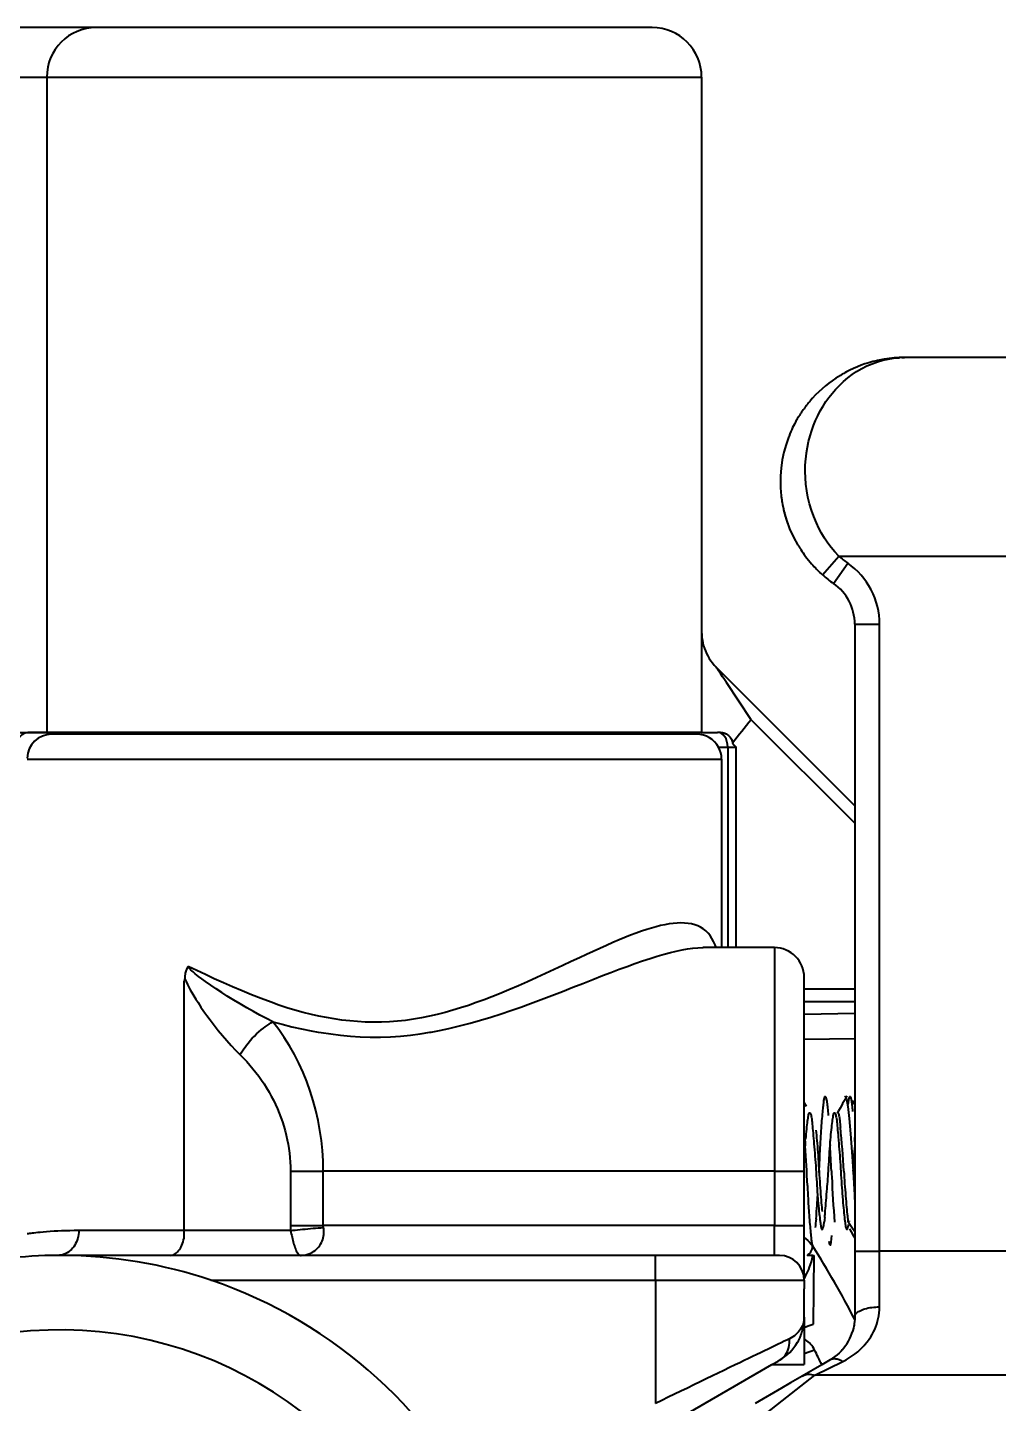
# Model space of a CAD drawing. Header units: millimetres. Extents: x 15 to 415, y 5 to 292.
# Drawn here: x 140.56 to 145.46, y 232.49 to 239.42 of the extents above; entities that cross this region are included whole.
import ezdxf

# ---------------------------------------------------------------- set-up
doc = ezdxf.new("R2010")
doc.units = ezdxf.units.MM
doc.layers.add('Geometries', color=7, linetype='Continuous')

msp = doc.modelspace()

# ---------------------------------------------------------------- linework, layer by layer
at = {"layer": 'Geometries', "linetype": 'Continuous', "lineweight": 40}
for p, q in [((140.9103, 239.4243), (140.1603, 239.4243)), ((143.7103, 239.4243), (140.9103, 239.4243)), ((140.1603, 239.1743), (140.6603, 239.1743)), ((140.6603, 239.1743), (140.6603, 235.8744)), ((140.6603, 239.1743), (143.9603, 239.1743)), ((143.9603, 239.1743), (143.9603, 236.3776)), ((144.8474, 237.7473), (144.8411, 237.7459)), ((144.9694, 237.7618), (144.9576, 237.7613)), ((144.9694, 237.7618), (144.9812, 237.762)), ((144.9812, 237.762), (144.9817, 237.762)), ((144.9817, 237.762), (144.9822, 237.762)), ((145.7319, 237.762), (144.9822, 237.762)), ((144.6765, 237.6823), (144.6687, 237.6779)), ((144.4054, 237.3783), (144.4007, 237.3668)), ((144.3676, 237.0217), (144.3721, 236.9999)), ((144.5685, 236.6682), (144.6512, 236.762)), ((144.6512, 236.762), (145.7319, 236.762)), ((144.5686, 236.6683), (144.5685, 236.6682)), ((144.6247, 236.6241), (144.6962, 236.7266)), ((144.7319, 236.4189), (144.8569, 236.4189)), ((144.7319, 236.4189), (144.7319, 235.5048)), ((144.8569, 233.8051), (144.8569, 236.4189)), ((143.9603, 236.3776), (143.9603, 235.8744)), ((144.7319, 235.5048), (144.0335, 236.2031)), ((144.2103, 235.938), (144.0853, 236.1255)), ((144.2103, 235.938), (144.7319, 235.4164)), ((140.4504, 235.8744), (140.5728, 235.8744)), ((141.3421, 235.874), (140.5656, 235.874)), ((140.5656, 235.874), (141.3421, 235.874)), ((140.5728, 235.8744), (140.6603, 235.8744)), ((141.3421, 235.8744), (140.6603, 235.8744)), ((141.3421, 235.8649), (140.6859, 235.8649)), ((141.8734, 235.8744), (141.3421, 235.8744)), ((141.3421, 235.8744), (141.3421, 235.874)), ((141.3421, 235.874), (141.3421, 235.8649)), ((141.8734, 235.8649), (141.3421, 235.8649)), ((141.8734, 235.8744), (141.8734, 235.874)), ((142.7484, 235.8744), (141.8734, 235.8744)), ((141.8734, 235.8649), (141.8734, 235.874)), ((142.7484, 235.8649), (141.8734, 235.8649)), ((143.2796, 235.8744), (142.7484, 235.8744)), ((142.7484, 235.8649), (142.7484, 235.8744)), ((143.2796, 235.8649), (142.7484, 235.8649)), ((143.2853, 235.8744), (143.2796, 235.8744)), ((143.2796, 235.8649), (143.2796, 235.8744)), ((143.2853, 235.8649), (143.2796, 235.8649)), ((143.2853, 235.8744), (143.2853, 235.8649)), ((143.5335, 235.8744), (143.2853, 235.8744)), ((143.5335, 235.8649), (143.2853, 235.8649)), ((143.5335, 235.8744), (143.5335, 235.8649)), ((143.5353, 235.8744), (143.5335, 235.8744)), ((143.5452, 235.8649), (143.5335, 235.8649)), ((143.5356, 235.8744), (143.5353, 235.8744)), ((143.5353, 235.8744), (143.5362, 235.8738)), ((143.536, 235.8744), (143.5356, 235.8744)), ((143.5546, 235.8744), (143.536, 235.8744)), ((143.5362, 235.8738), (143.537, 235.8729)), ((143.5362, 235.8738), (143.5367, 235.8735)), ((143.5364, 235.8737), (143.5374, 235.873)), ((143.5367, 235.8735), (143.5388, 235.872)), ((143.5451, 235.8649), (143.537, 235.8729)), ((143.5388, 235.872), (143.5391, 235.8718)), ((143.5457, 235.8649), (143.5452, 235.8649)), ((143.5469, 235.8649), (143.5457, 235.8649)), ((143.5656, 235.8649), (143.5469, 235.8649)), ((143.626, 235.8744), (143.5546, 235.8744)), ((143.6455, 235.8649), (143.5656, 235.8649)), ((143.9603, 235.8744), (143.626, 235.8744)), ((143.9359, 235.8649), (143.6455, 235.8649)), ((143.9603, 235.8744), (144.0407, 235.8744)), ((144.0407, 235.8744), (144.041, 235.8744)), ((144.0548, 235.8744), (144.041, 235.8744)), ((144.0458, 235.7994), (144.0919, 235.7994)), ((144.0919, 235.7994), (144.1345, 235.7994)), ((144.0919, 235.7994), (144.0919, 234.7899)), ((144.1345, 234.7899), (144.1345, 235.7994)), ((140.5609, 235.7399), (144.0609, 235.7399)), ((144.0609, 235.7399), (144.0609, 234.7899)), ((144.7319, 235.5048), (144.7319, 235.4164)), ((144.7319, 235.4164), (144.7319, 234.5812)), ((144.0335, 234.7899), (143.9674, 234.7899)), ((144.0609, 234.7899), (144.0335, 234.7899)), ((144.0919, 234.7899), (144.0609, 234.7899)), ((144.1345, 234.7899), (144.0919, 234.7899)), ((144.3272, 234.7899), (144.1345, 234.7899)), ((144.3272, 234.7899), (144.3272, 233.6649)), ((141.3522, 233.3649), (141.3522, 234.6228)), ((141.3557, 234.6214), (141.3522, 234.6228)), ((141.3557, 234.6214), (141.3557, 234.6337)), ((144.4772, 234.5812), (144.4772, 234.6399)), ((144.7319, 234.5812), (144.4772, 234.5812)), ((144.4772, 234.5187), (144.4772, 234.5812)), ((144.4772, 234.5187), (144.7319, 234.5187)), ((144.4772, 234.4533), (144.4772, 234.5187)), ((144.7319, 234.5812), (144.7319, 234.5187)), ((144.7319, 234.5187), (144.7319, 234.4577)), ((144.7319, 234.4577), (144.4772, 234.4533)), ((144.4772, 234.3283), (144.4772, 234.4533)), ((144.7319, 234.4577), (144.7319, 234.3327)), ((144.4772, 234.3283), (144.7319, 234.3327)), ((144.4772, 233.722), (144.4772, 234.3283)), ((144.7319, 234.3327), (144.7319, 234.0005)), ((144.6929, 234.0424), (144.6874, 234.0329)), ((144.4773, 234.0081), (144.4873, 233.9909)), ((144.7319, 234.0005), (144.7213, 234.0187)), ((144.7319, 234.0005), (144.7319, 233.5551)), ((144.5658, 233.909), (144.5665, 233.9173)), ((144.6457, 233.9587), (144.6463, 233.9586)), ((144.6477, 233.8462), (144.6487, 233.8331)), ((144.6487, 233.8331), (144.6495, 233.8234)), ((144.8569, 233.5145), (144.8569, 233.8051)), ((144.4772, 233.6649), (144.4772, 233.722)), ((141.8882, 233.6649), (141.8882, 233.3899)), ((141.8882, 233.6649), (141.9653, 233.6649)), ((141.9653, 233.6649), (142.0537, 233.6649)), ((144.3272, 233.6649), (142.0537, 233.6649)), ((142.0537, 233.3899), (142.0537, 233.6649)), ((144.3272, 233.6649), (144.3272, 233.3899)), ((144.3272, 233.6649), (144.4333, 233.6649)), ((144.4333, 233.6649), (144.4772, 233.6649)), ((144.4772, 233.3899), (144.4772, 233.6649)), ((144.7238, 233.6649), (144.7243, 233.6537)), ((144.7319, 233.5551), (144.7319, 233.4149)), ((144.8569, 233.262), (144.8569, 233.5145)), ((144.5041, 233.4133), (144.5041, 233.4127)), ((144.5369, 233.413), (144.5373, 233.4195)), ((144.5376, 233.4248), (144.5373, 233.4195)), ((144.5527, 233.4514), (144.5533, 233.4459)), ((144.579, 233.4161), (144.5786, 233.4127)), ((144.5796, 233.4215), (144.579, 233.4161)), ((144.5806, 233.431), (144.5796, 233.4215)), ((144.7211, 233.3753), (144.6977, 233.4104)), ((144.7035, 233.4147), (144.7029, 233.4104)), ((144.7319, 233.4149), (144.7319, 233.262)), ((141.3522, 233.3649), (140.8215, 233.3649)), ((141.8891, 233.3649), (141.3522, 233.3649)), ((141.3522, 233.3271), (141.3522, 233.3649)), ((141.8882, 233.3899), (141.9653, 233.3899)), ((141.9653, 233.3899), (142.0537, 233.3899)), ((144.3272, 233.3899), (142.0537, 233.3899)), ((144.3272, 233.2399), (144.3272, 233.3899)), ((144.3272, 233.3899), (144.4772, 233.3899)), ((144.4772, 233.3191), (144.4772, 233.3899)), ((144.7319, 233.3592), (144.7211, 233.3753)), ((144.4772, 233.1495), (144.4772, 233.3191)), ((141.2797, 233.2399), (140.739, 233.2399)), ((141.9402, 233.2399), (141.2797, 233.2399)), ((141.9391, 233.2399), (141.9402, 233.2399)), ((143.7272, 233.2399), (141.9402, 233.2399)), ((141.9402, 233.2399), (141.9428, 233.2399)), ((143.7272, 233.1149), (143.7272, 233.2399)), ((144.3272, 233.2399), (143.7272, 233.2399)), ((144.3522, 233.2399), (144.3272, 233.2399)), ((144.4923, 233.2399), (144.4925, 233.24)), ((144.5207, 233.2399), (144.4923, 233.2399)), ((144.5208, 233.2399), (144.5273, 233.2399)), ((144.7319, 233.262), (144.8569, 233.262)), ((144.7319, 233.262), (144.7319, 232.9304)), ((145.7319, 233.262), (144.8569, 233.262)), ((144.8569, 232.9806), (144.8569, 233.262)), ((144.4772, 233.1149), (144.4772, 233.1495)), ((141.4876, 233.1149), (143.7272, 233.1149)), ((143.7272, 233.1149), (143.7272, 232.4941)), ((143.7272, 233.1149), (144.4772, 233.1149)), ((144.4772, 233.1149), (144.4772, 233.0819)), ((144.4772, 233.0819), (144.4772, 233.0708)), ((144.4772, 232.9281), (144.4772, 233.0708)), ((144.4772, 232.9281), (144.4772, 232.9264)), ((144.4772, 232.9281), (144.4772, 232.928)), ((144.4772, 232.928), (144.4772, 232.878)), ((144.4673, 232.8584), (144.4677, 232.86)), ((144.4673, 232.8581), (144.4674, 232.8586)), ((144.4717, 232.8762), (144.4712, 232.8739)), ((144.4772, 232.8779), (144.4717, 232.8761)), ((144.4717, 232.8761), (144.4717, 232.8761)), ((144.4772, 232.878), (144.4772, 232.8779)), ((144.4772, 232.8779), (144.4772, 232.8194)), ((144.4772, 232.8194), (144.4772, 232.746)), ((144.4772, 232.746), (144.5295, 232.7637)), ((144.4772, 232.746), (144.4772, 232.6899)), ((144.6689, 232.7642), (144.6685, 232.7638)), ((143.7898, 232.3859), (144.3145, 232.6898)), ((144.3145, 232.6898), (144.3147, 232.6899)), ((144.3147, 232.6899), (144.3456, 232.7078)), ((144.3147, 232.6899), (144.4772, 232.6899)), ((144.3456, 232.7078), (144.3525, 232.7118)), ((144.5654, 232.6896), (144.4675, 232.6322)), ((144.5307, 232.6361), (144.6715, 232.7061)), ((144.6083, 232.7147), (144.5654, 232.6896)), ((143.9585, 232.1891), (144.5307, 232.6361)), ((144.4084, 232.5976), (144.3629, 232.5709)), ((144.4675, 232.6322), (144.4084, 232.5976)), ((145.7319, 232.6361), (144.5307, 232.6361)), ((144.3629, 232.5709), (144.2302, 232.4932))]:
    msp.add_line(p, q, dxfattribs=at)
at = {"layer": 'Geometries', "linetype": 'Continuous', "lineweight": 40, "flags": 128}
for points in [[(144.6442, 237.6119), (144.6542, 237.6221), (144.6752, 237.6418), (144.6967, 237.6599), (144.7187, 237.6764), (144.7412, 237.6914), (144.7669, 237.7065), (144.7931, 237.7197), (144.8197, 237.7311), (144.8467, 237.7407), (144.8739, 237.7485), (144.9007, 237.7544), (144.9277, 237.7586), (144.9547, 237.7611), (144.9576, 237.7613)], [(144.8474, 237.7472), (144.8435, 237.7464), (144.8413, 237.7459)], [(144.9319, 237.76), (144.9309, 237.7599), (144.9054, 237.7573), (144.88, 237.7536), (144.8547, 237.7489), (144.8474, 237.7473)], [(144.9816, 237.762), (144.9563, 237.7615), (144.9319, 237.76)], [(144.9517, 237.7612), (144.9486, 237.7611), (144.9427, 237.7607), (144.9374, 237.7604), (144.9325, 237.76), (144.9319, 237.76)], [(144.6687, 237.6779), (144.6592, 237.6722), (144.6362, 237.6577), (144.6184, 237.6454), (144.601, 237.6325), (144.5917, 237.6252)], [(144.6895, 237.6893), (144.6826, 237.6856), (144.6765, 237.6823)], [(144.5917, 237.6252), (144.5838, 237.6188), (144.567, 237.6044), (144.5505, 237.5892), (144.5346, 237.5735), (144.5192, 237.5572), (144.5095, 237.5462)], [(144.5452, 237.4691), (144.5581, 237.494), (144.5719, 237.5177), (144.5865, 237.5403), (144.6017, 237.5616), (144.6176, 237.5818), (144.634, 237.6008), (144.6442, 237.6119)], [(144.5097, 237.5465), (144.5093, 237.546), (144.5085, 237.5452), (144.5076, 237.5441), (144.506, 237.5422), (144.5039, 237.5398), (144.5014, 237.5368), (144.4985, 237.5334), (144.4953, 237.5293), (144.4924, 237.5258), (144.4893, 237.5219), (144.4864, 237.5181), (144.4835, 237.5144), (144.4807, 237.5107), (144.4761, 237.5045), (144.4718, 237.4985), (144.4679, 237.4929), (144.4643, 237.4877), (144.461, 237.4828), (144.4588, 237.4795), (144.4567, 237.4764), (144.4549, 237.4735), (144.4529, 237.4704), (144.4507, 237.4668), (144.4481, 237.4628), (144.4454, 237.4582), (144.4423, 237.453), (144.439, 237.4474), (144.4354, 237.441), (144.4316, 237.434), (144.4276, 237.4263), (144.4233, 237.4181), (144.4189, 237.4091), (144.4145, 237.3996), (144.4099, 237.3894), (144.4052, 237.3785)], [(144.4862, 237.2632), (144.4885, 237.2816), (144.4934, 237.3113), (144.4995, 237.34), (144.5066, 237.3678), (144.5149, 237.3947), (144.5241, 237.4205), (144.5342, 237.4453), (144.5452, 237.4691)], [(144.4007, 237.3668), (144.3995, 237.3637), (144.3922, 237.3442), (144.3856, 237.3241)], [(144.3856, 237.3241), (144.3749, 237.2859), (144.3665, 237.2462), (144.3606, 237.2052), (144.3576, 237.1665)], [(144.504, 237.0246), (144.5038, 237.0254), (144.4958, 237.0582), (144.4897, 237.0909), (144.4854, 237.1236), (144.4829, 237.1561), (144.4821, 237.1883), (144.4828, 237.22), (144.485, 237.2511), (144.4862, 237.2632)], [(144.358, 237.1683), (144.3578, 237.1648), (144.3576, 237.1606), (144.3575, 237.1557), (144.3573, 237.1511)], [(144.3606, 237.0703), (144.3608, 237.0684), (144.3618, 237.0604), (144.3624, 237.0555), (144.363, 237.051), (144.3636, 237.0469), (144.364, 237.044), (144.3644, 237.0414), (144.3648, 237.039), (144.3651, 237.0368)], [(144.3648, 237.0377), (144.3657, 237.0323), (144.3676, 237.0217)], [(144.6512, 236.762), (144.6318, 236.7827), (144.6135, 236.8046), (144.5962, 236.8277), (144.58, 236.8519), (144.5649, 236.8769), (144.551, 236.9027), (144.5383, 236.9292), (144.525, 236.9608), (144.5135, 236.9929), (144.504, 237.0246)], [(144.3721, 236.9999), (144.3749, 236.988), (144.3875, 236.9436), (144.4037, 236.8997), (144.4233, 236.8566), (144.4453, 236.8165)], [(144.3724, 236.9999), (144.3735, 236.9951), (144.3753, 236.988), (144.3772, 236.9804), (144.3794, 236.9723), (144.3818, 236.9639), (144.3844, 236.9551), (144.387, 236.947), (144.3895, 236.9397), (144.3917, 236.9332), (144.3933, 236.9288), (144.3947, 236.9249), (144.3954, 236.9231), (144.3961, 236.9212), (144.3968, 236.9192), (144.3975, 236.9172)], [(144.4462, 236.8171), (144.4464, 236.8167), (144.4468, 236.8162), (144.4473, 236.8154), (144.4479, 236.8144), (144.4487, 236.8132), (144.4495, 236.8118), (144.4512, 236.8091), (144.4532, 236.8058), (144.4554, 236.8023), (144.4578, 236.7986), (144.4603, 236.7948), (144.4656, 236.7866), (144.4716, 236.7778), (144.4776, 236.7695), (144.4841, 236.7606), (144.4912, 236.7512), (144.4989, 236.7414), (144.5064, 236.7323), (144.5137, 236.7237), (144.5199, 236.7167)], [(144.5199, 236.7167), (144.5206, 236.7159), (144.5272, 236.7087), (144.5334, 236.7022), (144.5392, 236.6962), (144.54, 236.6953)], [(144.54, 236.6953), (144.5445, 236.6908), (144.5494, 236.686), (144.5539, 236.6818), (144.5571, 236.6787), (144.5578, 236.6781)], [(144.5525, 236.6828), (144.554, 236.6815), (144.5557, 236.68), (144.5575, 236.6784), (144.5578, 236.6781)], [(144.5578, 236.6781), (144.5605, 236.6755), (144.564, 236.6722), (144.5678, 236.6689)], [(143.9603, 236.3799), (143.9607, 236.3659), (143.9619, 236.3519), (143.9638, 236.338), (143.9666, 236.3243), (143.9701, 236.3107), (143.9743, 236.2973), (143.9793, 236.2842)], [(143.9793, 236.2842), (143.9851, 236.2714), (143.9915, 236.259), (143.9986, 236.2469), (144.0064, 236.2352), (144.0149, 236.224), (144.0239, 236.2133), (144.0335, 236.2031)], [(144.0853, 236.1255), (144.0785, 236.1357), (144.0721, 236.1453), (144.0661, 236.1542), (144.0606, 236.1625), (144.0556, 236.17), (144.051, 236.1769), (144.047, 236.1829), (144.0439, 236.1876), (144.0412, 236.1917), (144.0388, 236.1952), (144.0369, 236.198), (144.0355, 236.2003), (144.0344, 236.2018), (144.0338, 236.2028), (144.0335, 236.2031)], [(143.5353, 235.8744), (143.541, 235.8741), (143.5467, 235.8731), (143.5523, 235.8715), (143.5578, 235.8693), (143.563, 235.8666), (143.5655, 235.865)], [(143.5373, 235.873), (143.5397, 235.8706), (143.5439, 235.8665), (143.5457, 235.8648)], [(143.5374, 235.873), (143.5383, 235.8724), (143.5388, 235.8719)], [(143.5388, 235.8719), (143.5391, 235.8717), (143.5393, 235.8715)], [(143.5391, 235.8718), (143.5401, 235.871), (143.5445, 235.8672), (143.5468, 235.8649)], [(143.626, 235.8744), (143.6299, 235.874), (143.6338, 235.873), (143.6376, 235.8712), (143.6413, 235.8687), (143.6448, 235.8655), (143.6454, 235.8649)], [(144.0548, 235.8744), (144.0604, 235.8741), (144.066, 235.8732), (144.0714, 235.8717), (144.0768, 235.8698), (144.0837, 235.8664), (144.0903, 235.8624), (144.0963, 235.8577), (144.1005, 235.8538), (144.1044, 235.8496), (144.1077, 235.8451), (144.1106, 235.8404), (144.1128, 235.8355), (144.1144, 235.8304), (144.1152, 235.8253), (144.1152, 235.8201)], [(144.1152, 235.8201), (144.1247, 235.8102), (144.1339, 235.8), (144.1345, 235.7994)], [(144.0336, 234.79), (144.0285, 234.8038), (144.0208, 234.8209), (144.0123, 234.8367), (144.0028, 234.8509), (143.9924, 234.8636), (143.981, 234.8748), (143.9686, 234.8845), (143.9553, 234.8928), (143.941, 234.8997), (143.9258, 234.9052), (143.9097, 234.9094), (143.8926, 234.9123), (143.8747, 234.914), (143.8558, 234.9144), (143.8362, 234.9137), (143.8165, 234.912), (143.7961, 234.9092), (143.775, 234.9055), (143.7532, 234.9008), (143.7308, 234.8952), (143.7078, 234.8888), (143.6842, 234.8815), (143.6575, 234.8726), (143.6302, 234.8629), (143.6021, 234.8523), (143.5735, 234.841), (143.5442, 234.8289), (143.5125, 234.8155), (143.4801, 234.8013), (143.4471, 234.7865), (143.4135, 234.7713), (143.3793, 234.7555), (143.3446, 234.7394), (143.3031, 234.7199), (143.2608, 234.7001), (143.2178, 234.68), (143.1742, 234.6597), (143.129, 234.6391), (143.0832, 234.6184), (143.0367, 234.598), (142.9895, 234.5777), (142.9415, 234.5579), (142.9031, 234.5426), (142.8643, 234.5277), (142.8249, 234.5133), (142.785, 234.4994), (142.7447, 234.4863), (142.7062, 234.4745), (142.6673, 234.4636), (142.6281, 234.4535), (142.5885, 234.4444), (142.5488, 234.4363), (142.5087, 234.4293), (142.4685, 234.4236), (142.428, 234.4192), (142.3874, 234.4162), (142.3467, 234.4146), (142.3059, 234.4143), (142.265, 234.4154), (142.2258, 234.4177), (142.1867, 234.4211), (142.1477, 234.4255), (142.1088, 234.4311), (142.0701, 234.4376), (142.0317, 234.4451), (141.9936, 234.4536), (141.9521, 234.4639), (141.911, 234.4753), (141.8705, 234.4876), (141.8304, 234.5007), (141.7909, 234.5147), (141.7414, 234.5333), (141.6925, 234.5526), (141.6444, 234.5725), (141.5969, 234.5928), (141.5501, 234.6133), (141.5047, 234.6336), (141.4601, 234.654), (141.4162, 234.6743), (141.373, 234.6945)], [(142.5966, 234.3648), (142.6388, 234.3727), (142.6867, 234.3829), (142.7406, 234.3956), (142.7939, 234.4095), (142.8465, 234.4244), (142.8984, 234.4402), (142.9494, 234.4566), (142.9995, 234.4735), (143.0489, 234.4908), (143.0974, 234.5084), (143.152, 234.5288), (143.2058, 234.5493), (143.2586, 234.5698), (143.3106, 234.5901), (143.3616, 234.6102), (143.4116, 234.6299), (143.4607, 234.649), (143.5028, 234.6653), (143.5441, 234.6809), (143.5845, 234.6958), (143.6241, 234.71), (143.6627, 234.7233), (143.7002, 234.7357), (143.7367, 234.747), (143.7721, 234.7572), (143.8029, 234.7654), (143.8326, 234.7725), (143.8614, 234.7784), (143.8891, 234.7833), (143.9157, 234.7868), (143.9408, 234.789), (143.9648, 234.7899), (143.9675, 234.7899)], [(141.373, 234.6945), (141.3703, 234.6915), (141.3678, 234.6881), (141.3657, 234.6845), (141.3638, 234.6807), (141.3622, 234.6765), (141.3606, 234.672), (141.3593, 234.6669), (141.3581, 234.6612), (141.3571, 234.655), (141.3563, 234.6483), (141.3559, 234.6411), (141.3557, 234.6337)], [(141.7999, 234.4167), (141.7672, 234.4332), (141.7344, 234.4505), (141.7014, 234.4684), (141.6685, 234.4871), (141.6356, 234.5064), (141.6028, 234.5262), (141.5702, 234.5464), (141.5419, 234.5645), (141.5139, 234.5829), (141.4863, 234.6015), (141.4595, 234.6201), (141.4422, 234.6327), (141.4253, 234.6453), (141.4089, 234.6581), (141.4029, 234.6629), (141.3973, 234.6677), (141.3919, 234.6724), (141.387, 234.677), (141.3826, 234.6816), (141.3787, 234.686), (141.3755, 234.6903), (141.373, 234.6945)], [(141.3557, 234.6337), (141.3622, 234.6191), (141.3691, 234.6048), (141.3763, 234.5909), (141.3836, 234.5773), (141.3912, 234.5639), (141.4014, 234.5467), (141.4119, 234.5298), (141.4227, 234.513), (141.4374, 234.491), (141.4525, 234.4692), (141.4677, 234.4478), (141.4833, 234.4266), (141.5038, 234.3996), (141.5247, 234.3732), (141.5459, 234.3474), (141.5676, 234.3222), (141.5897, 234.2976), (141.6121, 234.2737), (141.6349, 234.2505)], [(141.6349, 234.2505), (141.6406, 234.2603), (141.6466, 234.27), (141.653, 234.2797), (141.6598, 234.2894), (141.6669, 234.2989), (141.6763, 234.3107), (141.686, 234.3222), (141.6962, 234.3335), (141.7068, 234.3444), (141.7177, 234.3551), (141.7288, 234.3653), (141.7403, 234.3752), (141.7519, 234.3845), (141.7614, 234.3917), (141.7709, 234.3985), (141.7806, 234.405), (141.7902, 234.411), (141.7999, 234.4167)], [(141.8, 234.4167), (141.8472, 234.4038), (141.8951, 234.3918), (141.9436, 234.3808), (141.9927, 234.371), (142.0279, 234.3648)], [(142.0537, 233.6649), (142.0527, 233.7163), (142.0496, 233.7677), (142.0444, 233.8188), (142.0371, 233.8696), (142.0279, 233.92), (142.0166, 233.9698), (142.0033, 234.019), (141.9881, 234.0675), (141.9709, 234.1151), (141.9518, 234.1617), (141.9309, 234.2074), (141.9081, 234.2519), (141.8836, 234.2952), (141.8573, 234.3371), (141.8294, 234.3777), (141.8, 234.4167)], [(142.0279, 234.3648), (142.0423, 234.3624), (142.0914, 234.3552), (142.1407, 234.3492), (142.1903, 234.3447), (142.2401, 234.3416), (142.2908, 234.3399), (142.3415, 234.3399), (142.3921, 234.3415), (142.4426, 234.3448), (142.4928, 234.3497), (142.5418, 234.356), (142.5904, 234.3638), (142.5966, 234.3648)], [(141.6349, 234.2505), (141.6516, 234.2335), (141.6679, 234.2162), (141.6837, 234.1984), (141.6991, 234.1801), (141.7139, 234.1615), (141.7283, 234.1425), (141.7421, 234.1231), (141.7554, 234.1033), (141.7681, 234.0832), (141.7803, 234.0628), (141.7918, 234.042), (141.8028, 234.021), (141.8131, 233.9997), (141.8227, 233.9782), (141.8318, 233.9565), (141.8402, 233.9345), (141.8479, 233.9124), (141.8549, 233.8902), (141.8613, 233.8678), (141.867, 233.8454), (141.872, 233.8228), (141.8764, 233.8002), (141.88, 233.7776), (141.883, 233.755), (141.8853, 233.7324), (141.8869, 233.7098), (141.8879, 233.6873), (141.8882, 233.6649)], [(144.5713, 233.9702), (144.5722, 233.979), (144.573, 233.9873), (144.5738, 233.9949), (144.5746, 234.0023), (144.5754, 234.009), (144.5761, 234.0151), (144.5768, 234.0205), (144.5775, 234.0251), (144.5782, 234.0291), (144.5789, 234.0325), (144.5796, 234.0353), (144.5803, 234.0375), (144.5811, 234.0389), (144.5819, 234.0397), (144.5828, 234.0399), (144.5836, 234.0393), (144.5846, 234.0381), (144.5855, 234.0363), (144.5865, 234.0338), (144.5875, 234.0306), (144.5885, 234.0267), (144.5895, 234.0221), (144.5905, 234.0169), (144.5914, 234.0112), (144.5923, 234.005), (144.5932, 233.9981), (144.594, 233.9906), (144.5948, 233.9824), (144.5956, 233.9735), (144.5964, 233.9641), (144.5971, 233.9542), (144.5978, 233.944)], [(144.6874, 234.0329), (144.6827, 234.0248), (144.677, 234.0149), (144.6709, 234.0044), (144.6645, 233.9933), (144.6576, 233.9814), (144.6503, 233.9689), (144.6431, 233.9565)], [(144.6813, 234.0382), (144.6837, 234.0399), (144.6904, 234.0272), (144.6971, 233.9898), (144.7037, 233.9302), (144.7104, 233.8525), (144.7171, 233.762), (144.7238, 233.6649)], [(144.7035, 234.0305), (144.7039, 234.0322), (144.7048, 234.0351), (144.7057, 234.0373), (144.7066, 234.0388), (144.7074, 234.0397), (144.7082, 234.0399), (144.7091, 234.0394), (144.7099, 234.0383), (144.7108, 234.0365), (144.7117, 234.034), (144.7125, 234.0308), (144.7134, 234.0271), (144.7143, 234.0228), (144.7151, 234.0178), (144.716, 234.0122), (144.7168, 234.0058), (144.7177, 233.9988), (144.7185, 233.9912), (144.7192, 233.983), (144.72, 233.9745), (144.7208, 233.9654)], [(144.5695, 233.9507), (144.5704, 233.9609), (144.5713, 233.9702)], [(144.699, 234.0017), (144.6998, 234.0082), (144.7005, 234.0142), (144.7013, 234.0196), (144.7022, 234.0244), (144.703, 234.0286), (144.7035, 234.0305)], [(144.4852, 233.8247), (144.4864, 233.8381), (144.4875, 233.851), (144.4887, 233.8637), (144.4899, 233.8758), (144.491, 233.8871), (144.4921, 233.8974), (144.4931, 233.9071), (144.4942, 233.9159), (144.4953, 233.9242), (144.4964, 233.9317), (144.4974, 233.9383), (144.4985, 233.9438), (144.4995, 233.9485), (144.5005, 233.9524), (144.5015, 233.9554), (144.5026, 233.9574), (144.5038, 233.9585), (144.505, 233.9586), (144.5062, 233.9579), (144.5075, 233.9562), (144.5088, 233.9536), (144.5101, 233.95), (144.5114, 233.9455), (144.5126, 233.9402), (144.5137, 233.9341), (144.5148, 233.9272), (144.5158, 233.9191), (144.5168, 233.9103), (144.5178, 233.9007), (144.5188, 233.8906), (144.5197, 233.8798), (144.5207, 233.8683), (144.5217, 233.8559), (144.5228, 233.8429), (144.5239, 233.8292), (144.5251, 233.8155), (144.5263, 233.8013), (144.5275, 233.7866), (144.5288, 233.7712), (144.5302, 233.7554), (144.5314, 233.7393), (144.5326, 233.7234), (144.5338, 233.7073), (144.5349, 233.6911), (144.536, 233.6744), (144.5371, 233.6575), (144.5381, 233.6408), (144.5391, 233.6245), (144.54, 233.6085), (144.541, 233.5925), (144.542, 233.5764), (144.543, 233.5605), (144.5441, 233.545), (144.5447, 233.5364)], [(144.5521, 233.658), (144.5528, 233.673), (144.5536, 233.6886), (144.5544, 233.7046), (144.5551, 233.7206), (144.5558, 233.7364), (144.5565, 233.7521), (144.5572, 233.7672), (144.5579, 233.7821), (144.5586, 233.7969), (144.5593, 233.8113), (144.5601, 233.826), (144.5609, 233.8403), (144.5618, 233.8543), (144.5627, 233.868), (144.5636, 233.8809), (144.5645, 233.8935), (144.5655, 233.9056), (144.5658, 233.909)], [(144.5665, 233.9173), (144.5675, 233.929), (144.5685, 233.9401)], [(144.5685, 233.9401), (144.5685, 233.9401), (144.5695, 233.9507)], [(144.6073, 233.7939), (144.6083, 233.8069), (144.6095, 233.8213), (144.6107, 233.8353), (144.612, 233.8486), (144.6133, 233.861), (144.6145, 233.8729), (144.6158, 233.8841), (144.617, 233.8949), (144.6182, 233.9049), (144.6194, 233.9142), (144.6204, 233.9224), (144.6215, 233.9299), (144.6225, 233.9365), (144.6235, 233.9425), (144.6244, 233.9475), (144.6254, 233.9517), (144.6264, 233.9548), (144.6274, 233.957), (144.6284, 233.9583), (144.6296, 233.9587), (144.6308, 233.9581), (144.632, 233.9566), (144.6333, 233.9543), (144.6345, 233.951), (144.6358, 233.9469), (144.6371, 233.9417), (144.6383, 233.9356), (144.6395, 233.9287), (144.6407, 233.9211), (144.6417, 233.9127), (144.6427, 233.9035), (144.6437, 233.8933), (144.6447, 233.8824), (144.6457, 233.8707), (144.6467, 233.8588), (144.6477, 233.8462)], [(144.6463, 233.9586), (144.6475, 233.9575), (144.6487, 233.9556), (144.6498, 233.9528), (144.6509, 233.949), (144.652, 233.9445), (144.6532, 233.9388), (144.6543, 233.9323), (144.6553, 233.9249), (144.6561, 233.9192), (144.6571, 233.9108), (144.6581, 233.9017), (144.6591, 233.8919), (144.6598, 233.885)], [(144.5362, 233.8705), (144.5374, 233.8585), (144.5386, 233.846), (144.5399, 233.8329), (144.5412, 233.8189)], [(144.7302, 233.8333), (144.7311, 233.8188), (144.7319, 233.8052)], [(144.4772, 233.7179), (144.4784, 233.7339), (144.4795, 233.7496), (144.4806, 233.7651), (144.4817, 233.7807), (144.4825, 233.7913)], [(144.4804, 233.823), (144.4814, 233.8083), (144.4824, 233.7933), (144.4825, 233.7913)], [(144.5412, 233.8189), (144.5424, 233.8043), (144.5436, 233.7894), (144.5447, 233.7744)], [(144.5447, 233.7744), (144.5458, 233.7591), (144.5468, 233.7434), (144.5478, 233.7271), (144.5488, 233.7106), (144.5498, 233.6939), (144.5508, 233.6777), (144.5519, 233.6613), (144.5529, 233.6451), (144.5541, 233.6284), (144.5552, 233.6118), (144.5564, 233.5954), (144.5576, 233.5797), (144.5588, 233.5642), (144.5599, 233.549), (144.5611, 233.5338), (144.5622, 233.519), (144.5634, 233.5047), (144.5643, 233.4933), (144.5653, 233.4823), (144.5663, 233.4717), (144.5673, 233.4614)], [(144.5915, 233.5625), (144.5926, 233.5746), (144.5936, 233.5869), (144.5945, 233.5994), (144.5955, 233.612), (144.5965, 233.6251), (144.5974, 233.6383), (144.5983, 233.6516), (144.5992, 233.6649), (144.6002, 233.6812), (144.6012, 233.6974), (144.6022, 233.7136), (144.6032, 233.73), (144.6041, 233.7463), (144.6051, 233.7623), (144.6061, 233.7775), (144.6072, 233.7924), (144.6073, 233.7939)], [(144.6058, 233.8174), (144.6067, 233.803), (144.6073, 233.7939)], [(144.6495, 233.8234), (144.6499, 233.8191), (144.6511, 233.8046), (144.6523, 233.7896), (144.6524, 233.7888)], [(144.6524, 233.7888), (144.6535, 233.7747), (144.6548, 233.7594), (144.656, 233.7439), (144.6572, 233.7276), (144.6583, 233.7111), (144.6594, 233.6945), (144.6604, 233.6782), (144.6614, 233.6619), (144.6625, 233.6456), (144.6636, 233.6289), (144.6647, 233.6122), (144.6658, 233.5958), (144.6669, 233.5801), (144.668, 233.5646), (144.6692, 233.5494), (144.67, 233.538)], [(144.7238, 233.6649), (144.7248, 233.6812), (144.7258, 233.6975), (144.7269, 233.7136), (144.728, 233.7301), (144.7292, 233.7463), (144.7303, 233.7623), (144.7315, 233.7775), (144.7319, 233.783)], [(144.6144, 233.6652), (144.6144, 233.6649), (144.6152, 233.6493), (144.6158, 233.6364)], [(144.6769, 233.6648), (144.6779, 233.649), (144.6789, 233.6332), (144.6799, 233.6175), (144.681, 233.6015), (144.6821, 233.5857), (144.6833, 233.5702), (144.6844, 233.5549), (144.6856, 233.54), (144.6867, 233.5254), (144.6878, 233.5109), (144.689, 233.4968), (144.6901, 233.4833), (144.6913, 233.4708), (144.6926, 233.4588), (144.6939, 233.4475), (144.6949, 233.4393), (144.6959, 233.4314), (144.6967, 233.424), (144.6973, 233.417), (144.6977, 233.4104)], [(144.4932, 233.5927), (144.4934, 233.587), (144.4941, 233.5714), (144.4948, 233.5559), (144.4952, 233.5483)], [(144.4952, 233.5483), (144.4956, 233.5407), (144.4963, 233.5261), (144.4971, 233.5117), (144.4979, 233.4976), (144.4984, 233.4906)], [(144.5878, 233.517), (144.589, 233.5318), (144.5903, 233.5469), (144.5915, 233.5625)], [(144.4984, 233.4906), (144.4988, 233.4838), (144.4993, 233.4754)], [(144.5395, 233.4561), (144.5399, 233.4629), (144.5408, 233.4766), (144.5417, 233.4906), (144.5427, 233.505)], [(144.5427, 233.505), (144.5436, 233.5192), (144.5437, 233.5213)], [(144.5437, 233.5213), (144.5446, 233.5337), (144.5448, 233.5364)], [(144.5447, 233.5364), (144.5452, 233.5304), (144.5464, 233.5161), (144.5476, 233.5023), (144.5489, 233.4886), (144.5502, 233.4755), (144.5515, 233.463), (144.5527, 233.4514)], [(144.5821, 233.4467), (144.5825, 233.4524), (144.5835, 233.4644), (144.5845, 233.477), (144.5856, 233.4898), (144.5866, 233.5032), (144.5878, 233.517)], [(144.67, 233.538), (144.6703, 233.5342), (144.6714, 233.5194), (144.6726, 233.505), (144.6738, 233.4916), (144.6749, 233.4787)], [(144.6749, 233.4787), (144.6761, 233.4664), (144.6773, 233.4543), (144.6785, 233.443), (144.6796, 233.4323), (144.6806, 233.4235)], [(144.7306, 233.5373), (144.7312, 233.526), (144.7319, 233.5149)], [(144.4993, 233.4754), (144.4997, 233.4699), (144.5007, 233.4564), (144.5016, 233.4432), (144.5026, 233.4305), (144.5036, 233.4185), (144.5041, 233.4133)], [(144.5041, 233.4127), (144.5046, 233.407), (144.5046, 233.407)], [(144.5348, 233.3798), (144.5355, 233.3905), (144.5362, 233.4017), (144.5369, 233.413)], [(144.5376, 233.4248), (144.5383, 233.437), (144.5391, 233.4495), (144.5395, 233.4561)], [(144.5533, 233.4459), (144.5539, 233.4405), (144.5551, 233.4304), (144.5562, 233.4206), (144.5573, 233.4121)], [(144.5573, 233.4121), (144.5573, 233.4117), (144.5578, 233.4079)], [(144.5578, 233.4079), (144.5584, 233.4036), (144.5593, 233.3965), (144.5603, 233.3903), (144.5613, 233.3849), (144.5622, 233.3803), (144.5633, 233.3766), (144.5643, 233.3738), (144.5654, 233.3721), (144.5665, 233.3712), (144.5677, 233.3712), (144.5689, 233.3722), (144.5702, 233.3741), (144.5715, 233.377), (144.5728, 233.3807), (144.574, 233.3853), (144.5752, 233.3907), (144.5764, 233.3972), (144.5775, 233.4045), (144.5786, 233.4127)], [(144.5806, 233.431), (144.5816, 233.4412), (144.5821, 233.4467)], [(144.6806, 233.4235), (144.6807, 233.4227), (144.6817, 233.4138), (144.6817, 233.4133)], [(144.6817, 233.4133), (144.6827, 233.4058), (144.6832, 233.4019)], [(140.8215, 233.3649), (140.7983, 233.3647), (140.7761, 233.3643), (140.7549, 233.3637), (140.7348, 233.363), (140.7157, 233.3622), (140.6977, 233.3613), (140.6778, 233.3601), (140.6594, 233.3588), (140.6426, 233.3574), (140.6273, 233.3561), (140.6155, 233.3549), (140.6049, 233.3538), (140.5954, 233.3527), (140.587, 233.3517), (140.5798, 233.3507), (140.5738, 233.3499), (140.5681, 233.3491), (140.5641, 233.3484), (140.5617, 233.348), (140.5609, 233.3479)], [(140.8215, 233.3649), (140.8212, 233.3551), (140.8202, 233.3454), (140.8186, 233.3358), (140.8163, 233.3264), (140.8135, 233.3172), (140.81, 233.3083), (140.8059, 233.2997), (140.8013, 233.2916), (140.7962, 233.2839), (140.7905, 233.2767), (140.7844, 233.27), (140.7779, 233.2639), (140.771, 233.2585), (140.7638, 233.2537), (140.7562, 233.2496), (140.7484, 233.2461), (140.7404, 233.2434), (140.7322, 233.2415), (140.724, 233.2403), (140.7156, 233.2399)], [(141.8882, 233.3899), (141.8885, 233.3759), (141.8891, 233.3649)], [(141.8891, 233.3649), (141.9002, 233.3663), (141.9119, 233.3676), (141.924, 233.369), (141.9366, 233.3703), (141.9495, 233.3716), (141.9628, 233.3729), (141.9764, 233.3742), (141.9891, 233.3753), (142.002, 233.3764), (142.015, 233.3775), (142.0281, 233.3786), (142.0413, 233.3796), (142.0546, 233.3805)], [(141.8891, 233.3649), (141.8909, 233.3566), (141.8927, 233.3483), (141.8945, 233.3402), (141.8963, 233.3321), (141.8982, 233.3242), (141.9, 233.3165), (141.9019, 233.3091), (141.9039, 233.3019), (141.9059, 233.2951), (141.9079, 233.2885), (141.9099, 233.2823), (141.912, 233.2765)], [(142.0312, 233.2838), (142.036, 233.2903), (142.0404, 233.2972), (142.0443, 233.3044), (142.0477, 233.3119), (142.0507, 233.3198), (142.0531, 233.3279), (142.0549, 233.3363), (142.0561, 233.3449), (142.0567, 233.3537), (142.0567, 233.3626), (142.056, 233.3715), (142.0546, 233.3805)], [(142.0546, 233.3805), (142.0539, 233.3858), (142.0537, 233.3899)], [(144.5046, 233.407), (144.5056, 233.3959), (144.5065, 233.3853), (144.5074, 233.3749), (144.5084, 233.365)], [(144.5084, 233.365), (144.5092, 233.3556), (144.5101, 233.3468)], [(144.5101, 233.3468), (144.5108, 233.3388), (144.5116, 233.3314), (144.5123, 233.3245), (144.513, 233.3183), (144.5137, 233.3125), (144.5144, 233.3073), (144.5151, 233.3028), (144.5159, 233.2989), (144.5166, 233.2959), (144.5173, 233.2934), (144.5181, 233.2916), (144.5189, 233.2904)], [(144.6016, 233.3124), (144.605, 233.2944), (144.609, 233.2908), (144.613, 233.3062), (144.617, 233.3397)], [(144.6832, 233.4019), (144.6838, 233.3983), (144.6849, 233.3916), (144.686, 233.3859), (144.6871, 233.3812), (144.6882, 233.3774), (144.6893, 233.3745), (144.6905, 233.3724), (144.6916, 233.3713), (144.6928, 233.3711), (144.6939, 233.3719), (144.6951, 233.3736), (144.6962, 233.3761), (144.6974, 233.3797), (144.6986, 233.3842), (144.6986, 233.3842)], [(144.6986, 233.3842), (144.6998, 233.3896), (144.7009, 233.3957)], [(144.7056, 233.3733), (144.7227, 233.3439), (144.7317, 233.3283), (144.7319, 233.328)], [(141.2797, 233.2399), (141.2857, 233.2403), (141.2917, 233.2414), (141.2975, 233.2434), (141.3033, 233.246), (141.3089, 233.2494), (141.3143, 233.2535), (141.3195, 233.2583), (141.3244, 233.2638), (141.3291, 233.2698), (141.3335, 233.2765)], [(141.3335, 233.2765), (141.3376, 233.2838), (141.3414, 233.2917), (141.3447, 233.2999), (141.3476, 233.3086), (141.3501, 233.3177), (141.3522, 233.3271)], [(141.912, 233.2765), (141.9147, 233.2697), (141.9175, 233.2636), (141.9202, 233.2581), (141.923, 233.2533), (141.9258, 233.2492), (141.9287, 233.2459), (141.9315, 233.2433), (141.9344, 233.2414), (141.9373, 233.2403), (141.9391, 233.2399)], [(141.9428, 233.2399), (141.9504, 233.2403), (141.9605, 233.2417), (141.9706, 233.2439), (141.9804, 233.2471), (141.99, 233.2511), (141.9977, 233.2551), (142.0051, 233.2598), (142.0122, 233.265), (142.019, 233.2707), (142.0253, 233.277), (142.0312, 233.2838)], [(144.4772, 233.33), (144.4851, 233.324), (144.4948, 233.3157), (144.5039, 233.3066), (144.5123, 233.2969), (144.52, 233.2867)], [(144.4925, 233.24), (144.4978, 233.2437), (144.5028, 233.2481), (144.5072, 233.2531), (144.5111, 233.2587), (144.5144, 233.2649), (144.517, 233.2717), (144.5184, 233.2765), (144.5193, 233.2815), (144.52, 233.2867)], [(144.4812, 233.1293), (144.4838, 233.1348), (144.4871, 233.1415), (144.491, 233.1495), (144.4953, 233.1586), (144.4998, 233.169), (144.5044, 233.1807), (144.509, 233.1936), (144.5133, 233.2078), (144.5173, 233.2232), (144.5207, 233.2399)], [(144.5242, 232.8938), (144.5247, 232.9509), (144.5252, 233.0082), (144.5257, 233.0658), (144.5262, 233.1235), (144.5267, 233.1816), (144.5272, 233.2399)], [(144.4813, 233.1292), (144.4799, 233.1382), (144.4779, 233.1471), (144.4773, 233.1495)], [(144.4772, 233.1149), (144.4776, 233.1197), (144.479, 233.1245), (144.4813, 233.1292)], [(144.4772, 232.9264), (144.4768, 232.9193), (144.4757, 232.9105), (144.4738, 232.9017), (144.4712, 232.893), (144.4678, 232.8845), (144.4637, 232.8761), (144.4588, 232.8679), (144.4539, 232.8609), (144.4483, 232.8542), (144.4422, 232.8477), (144.4355, 232.8415), (144.4281, 232.8356), (144.4202, 232.83), (144.4116, 232.8248), (144.4024, 232.82)], [(144.4717, 232.8762), (144.4736, 232.8859), (144.4756, 232.8999), (144.4768, 232.914), (144.4772, 232.9281)], [(144.7319, 232.9304), (144.7316, 232.9186), (144.7316, 232.9177)], [(144.7319, 232.9304), (144.7323, 232.9343), (144.7334, 232.9382), (144.7353, 232.9421), (144.738, 232.9459), (144.7414, 232.9496), (144.7455, 232.9532), (144.7503, 232.9566), (144.7558, 232.9599), (144.7618, 232.963), (144.7685, 232.9659), (144.7757, 232.9686), (144.7834, 232.971), (144.7916, 232.9732), (144.8001, 232.9751), (144.8091, 232.9768), (144.8131, 232.9774)], [(144.7795, 232.7867), (144.7834, 232.7912), (144.7942, 232.8044), (144.8043, 232.8181), (144.8121, 232.8299), (144.8194, 232.842), (144.8262, 232.8546), (144.8323, 232.8674), (144.8378, 232.8806), (144.8427, 232.8941), (144.8469, 232.9079), (144.8504, 232.9219), (144.8532, 232.9363), (144.8552, 232.9508), (144.8565, 232.9656), (144.8569, 232.9806)], [(144.8131, 232.9774), (144.8183, 232.9782), (144.8277, 232.9792), (144.8373, 232.98), (144.8471, 232.9805), (144.8569, 232.9806)], [(144.4573, 232.8298), (144.4579, 232.8313), (144.4595, 232.8352), (144.4608, 232.8386), (144.4619, 232.8416), (144.4628, 232.8441), (144.4634, 232.8459), (144.464, 232.8475), (144.4646, 232.8495), (144.4654, 232.8518), (144.466, 232.8538), (144.4666, 232.8559), (144.4671, 232.8575), (144.4673, 232.8581)], [(144.4677, 232.86), (144.4708, 232.8719), (144.4712, 232.8739)], [(144.4772, 232.8779), (144.4777, 232.8781), (144.4788, 232.8785), (144.4804, 232.879), (144.4828, 232.8798), (144.4858, 232.8808), (144.4894, 232.882), (144.493, 232.8833), (144.4971, 232.8847), (144.5016, 232.8862), (144.5066, 232.8879), (144.512, 232.8897), (144.5178, 232.8917), (144.5242, 232.8939)], [(144.7285, 232.8893), (144.7276, 232.8843), (144.7253, 232.8732), (144.7225, 232.8624), (144.7215, 232.859)], [(144.7316, 232.9177), (144.7308, 232.907), (144.7294, 232.8955), (144.7285, 232.8893)], [(144.4024, 232.82), (144.3896, 232.8138), (144.376, 232.8073), (144.3614, 232.8003), (144.3459, 232.7928), (144.3296, 232.785), (144.3127, 232.7768), (144.2951, 232.7683), (144.2767, 232.7593), (144.2575, 232.75)], [(144.3525, 232.7118), (144.3609, 232.7173), (144.3687, 232.7236), (144.3758, 232.7308), (144.3822, 232.7387), (144.3879, 232.7473), (144.3927, 232.7565), (144.3966, 232.7662), (144.3996, 232.7764), (144.4017, 232.787), (144.4029, 232.7978), (144.4031, 232.8089), (144.4024, 232.82)], [(144.4315, 232.7834), (144.4338, 232.7868), (144.4358, 232.7897), (144.4373, 232.792), (144.4385, 232.7939), (144.4397, 232.7959), (144.4422, 232.7999), (144.4441, 232.8032)], [(144.4441, 232.8032), (144.4447, 232.8044), (144.4479, 232.8101), (144.4511, 232.8163), (144.4543, 232.8231), (144.4561, 232.8272), (144.4573, 232.8298)], [(144.5295, 232.7637), (144.5252, 232.7715), (144.5204, 232.7789), (144.515, 232.7863), (144.5092, 232.7931), (144.5033, 232.7993), (144.4971, 232.805), (144.4905, 232.8103), (144.4838, 232.8152), (144.4773, 232.8194), (144.4772, 232.8195)], [(144.6715, 232.7061), (144.6879, 232.7147), (144.7037, 232.7239), (144.7187, 232.7337), (144.7331, 232.7441), (144.7467, 232.755), (144.7597, 232.7665), (144.7719, 232.7786), (144.7795, 232.7867)], [(144.2575, 232.75), (144.2377, 232.7405), (144.2173, 232.7306), (144.1961, 232.7205), (144.1744, 232.71), (144.152, 232.6992), (144.1291, 232.6881), (144.1013, 232.6747), (144.0729, 232.661), (144.0439, 232.6469), (144.0142, 232.6326), (143.9835, 232.6178), (143.9522, 232.6027), (143.9205, 232.5874), (143.8885, 232.5719), (143.8561, 232.5563), (143.8241, 232.5408), (143.7919, 232.5253), (143.7596, 232.5097), (143.7272, 232.4941)], [(144.6546, 232.7496), (144.6529, 232.748), (144.6426, 232.7389), (144.6317, 232.7303), (144.6203, 232.7222), (144.6083, 232.7147)], [(144.6083, 232.7147), (144.6125, 232.7168), (144.6169, 232.7184), (144.6216, 232.7195), (144.6266, 232.7201), (144.6317, 232.7201), (144.637, 232.7196), (144.6425, 232.7186), (144.6482, 232.7171), (144.6539, 232.7151), (144.6597, 232.7126), (144.6656, 232.7096), (144.6715, 232.7061)], [(144.6684, 232.7639), (144.6629, 232.7579), (144.6546, 232.7496)], [(144.4675, 232.6322), (144.4744, 232.6357), (144.4816, 232.6383), (144.4893, 232.64), (144.4972, 232.641), (144.5053, 232.641), (144.5137, 232.6403), (144.5222, 232.6386), (144.5307, 232.6361)]]:
    msp.add_lwpolyline(points, dxfattribs=at)
at = {"layer": 'Geometries', "linetype": 'Continuous', "lineweight": 40}
for centre, radius, start, end in [((140.9103, 239.1743), 0.25, 90, 180), ((143.7103, 239.1743), 0.25, 0, 90), ((144.98, 237.1406), 0.6211, 102.82493, 117.88676), ((144.9808, 237.136), 0.6236, 178.61594, 186.04875), ((144.9819, 237.137), 0.5, 228.59038, 235.1501), ((144.9819, 237.137), 0.625, 228.59038, 235.1501), ((144.4819, 236.4189), 0.375, 0, 55.1501), ((144.4819, 236.4189), 0.25, 0, 55.1501), ((151.1805, 230.2135), 9.0196, 140.6047, 141.56666), ((140.5728, 235.8119), 0.0625, 96.62403, 180), ((140.6859, 235.7399), 0.125, 90, 177.83263), ((140.5728, 235.8119), 0.0625, 90, 96.62403), ((143.9359, 235.7399), 0.125, 28.42816, 90), ((143.9359, 235.7399), 0.125, 0, 28.42816), ((144.3272, 234.6399), 0.15, 0, 90), ((138.507, 233.2973), 6.1808, 3.40885, 5.45641), ((136.7823, 233.2798), 7.7172, 2.32339, 3.7998), ((137.8386, 233.357), 6.7828, 2.60388, 3.69282), ((154.8588, 234.1357), 10.2552, 182.7912, 184.07228), ((155.4277, 234.1664), 10.7156, 182.74283, 183.3656), ((140.7272, 230.8649), 4.5, 27.14169, 32.55888), ((140.7272, 230.8649), 2.375, 90.27923, 96.56493), ((140.7272, 230.8649), 2.375, 89.71629, 90.27923), ((140.7272, 230.8649), 2.375, 71.32609, 89.71629), ((144.3522, 233.1149), 0.125, 0.45244, 90), ((140.7272, 230.8649), 2.375, 24.04873, 71.32609), ((144.3522, 233.1149), 0.125, 0, 0.45244), ((140.7272, 230.8649), 2, 22.71913, 339.38758), ((144.4819, 232.9304), 0.25, 318.24235, 343.41124), ((144.2272, 232.9281), 0.25, 300.07856, 330.03927), ((140.7272, 230.8649), 4.25, 25.42586, 26.53605)]:
    msp.add_arc(centre, radius, start, end, dxfattribs=at)
msp.add_ellipse((144.0408, 235.7994), major_axis=(0, -0.075), ratio=0.681671, start_param=1.570796, end_param=3.141593, dxfattribs=at)

doc.saveas('drawing.dxf')
